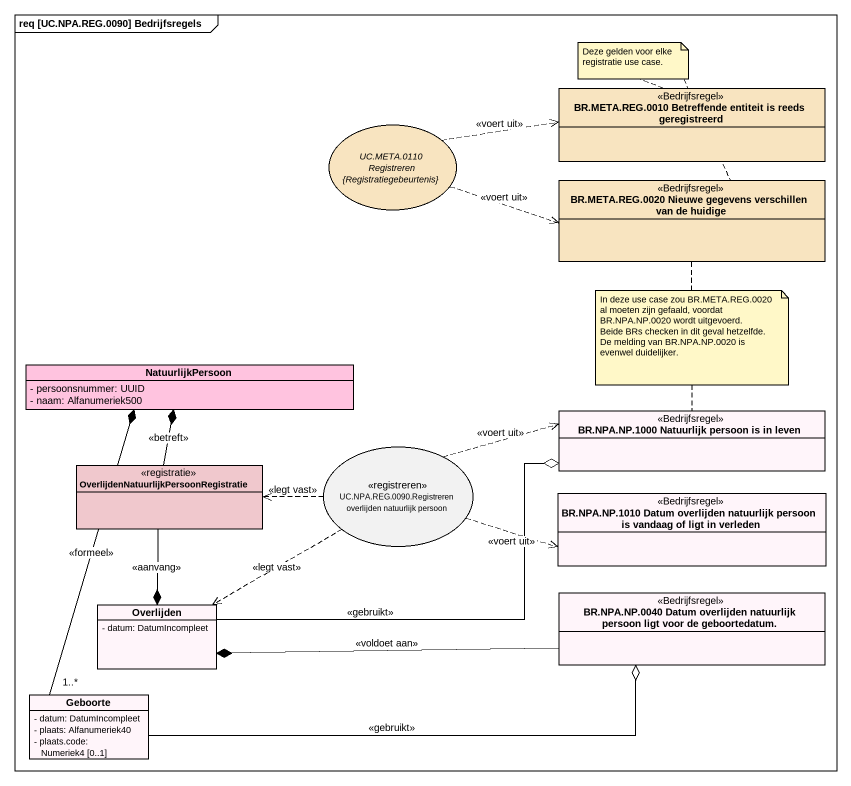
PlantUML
@startuml
mainframe req [UC.NPA.REG.0090] Bedrijfsregels
allowmixing
hide circle
hide empty members
skinparam classAttributeIconSize 0
class "BR.META.REG.0010 Betreffende entiteit is reeds geregistreerd" as BR_META_REG_0010 <<Bedrijfsregel>> #F8E4C0
usecase "UC.META.0110 Registreren {Registratiegebeurtenis}" as UC_META_0110_Registreren #F8E4C0
class "BR.META.REG.0020 Nieuwe gegevens verschillen van de huidige" as BR_META_REG_0020_Nieuwe <<Bedrijfsregel>> #F8E4C0
class NatuurlijkPersoon #FFC3DF {
  - persoonsnummer: UUID
  - naam: Alfanumeriek500
}
class "BR.NPA.NP.1000 Natuurlijk persoon is in leven" as BR_NPA_NP_1000_Natuurlijk <<Bedrijfsregel>> #FFF5FA
class "OverlijdenNatuurlijkPersoonRegistratie" as OverlijdenNatuurlijkPersoonR <<registratie>> #F0C8CD
usecase "UC.NPA.REG.0090.Registreren overlijden natuurlijk persoon" as UC_NPA_REG_0090_Registreren <<registreren>>
class "BR.NPA.NP.1010 Datum overlijden natuurlijk persoon is vandaag of ligt in verleden" as BR_NPA_NP_1010_Datum <<Bedrijfsregel>> #FFF5FA
class "BR.NPA.NP.0040 Datum overlijden natuurlijk persoon ligt voor de geboortedatum." as BR_NPA_NP_0040_Datum <<Bedrijfsregel>> #FFF5FA
class Overlijden #FFF5FA {
  - datum: DatumIncompleet
}
class Geboorte #FFF5FA {
  - datum: DatumIncompleet
  - plaats: Alfanumeriek40
  - plaats.code: Numeriek4 [0..1]
}
UC_META_0110_Registreren .right.> BR_META_REG_0010 : <<voert uit>>
UC_META_0110_Registreren .right.> BR_META_REG_0020_Nieuwe : <<voert uit>>
OverlijdenNatuurlijkPersoonR -up-* NatuurlijkPersoon : <<betreft>>
OverlijdenNatuurlijkPersoonR --* Overlijden : <<aanvang>>
UC_NPA_REG_0090_Registreren .right.> BR_NPA_NP_1000_Natuurlijk : <<voert uit>>
UC_NPA_REG_0090_Registreren .left.> OverlijdenNatuurlijkPersoonR : <<legt vast>>
UC_NPA_REG_0090_Registreren .right.> BR_NPA_NP_1010_Datum : <<voert uit>>
UC_NPA_REG_0090_Registreren .left.> Overlijden : <<legt vast>>
BR_NPA_NP_0040_Datum -left-* Overlijden : <<voldoet aan>>
Overlijden -right-o BR_NPA_NP_1000_Natuurlijk : <<gebruikt>>
Geboorte "1..*" -up-* NatuurlijkPersoon : <<formeel>>
Geboorte -right-o BR_NPA_NP_0040_Datum : <<gebruikt>>
note as N1
  Deze gelden voor elke registratie use case.
end note
N1 .. BR_META_REG_0020_Nieuwe
N1 .. BR_META_REG_0010
note as N2
  In deze use case zou BR.META.REG.0020 al moeten zijn gefaald, voordat BR.NPA.NP.0020 wordt uitgevoerd.
  Beide BRs checken in dit geval hetzelfde. De melding van BR.NPA.NP.0020 is evenwel duidelijker.
end note
N2 .. BR_META_REG_0020_Nieuwe
N2 .. BR_NPA_NP_1000_Natuurlijk
@enduml
